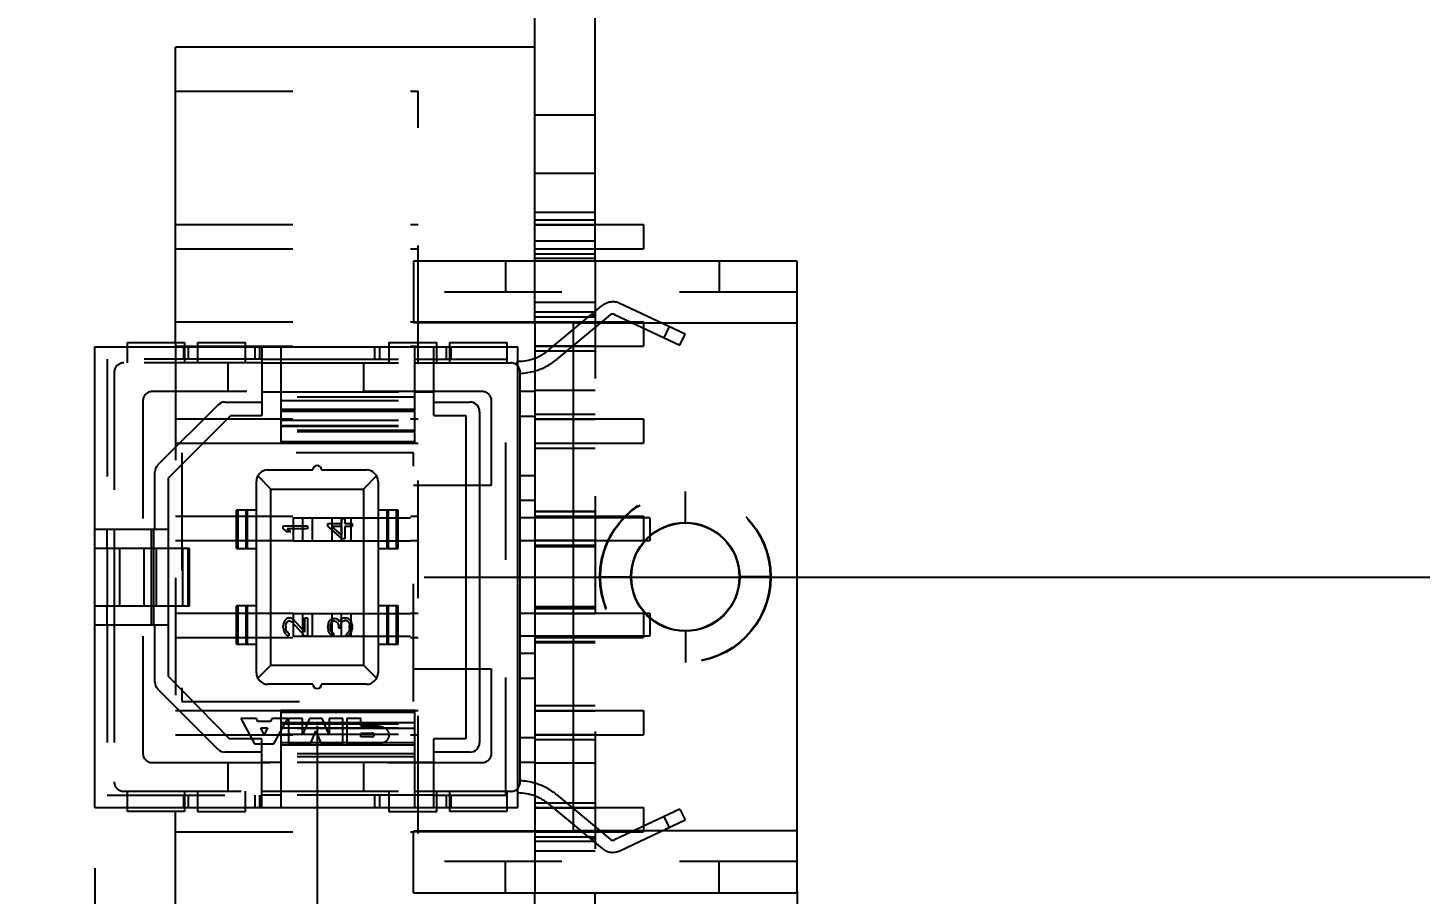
# Model space of a CAD drawing. Header units: inches. Extents: x 0 to 22, y 0 to 17.
# Drawn here: x 16.264 to 17.697, y 9.474 to 10.366 of the extents above; entities that cross this region are included whole.
import ezdxf

# ---------------------------------------------------------------- set-up
doc = ezdxf.new("R2010")
doc.units = ezdxf.units.IN
doc.header["$LTSCALE"] = 1.21
doc.header["$MEASUREMENT"] = 0
doc.linetypes.add('HIDDEN', pattern=[0.2, 0.1, -0.1])
doc.layers.get('0').update_dxf_attribs({"linetype": 'CONTINUOUS'})
doc.layers.add('DEFAULT_2', color=8, linetype='HIDDEN')
doc.layers.add('DIMENSIONS', color=7, linetype='CONTINUOUS')
doc.styles.get("Standard").update_dxf_attribs({"font": 'txt', "width": 0.8})
doc.dimstyles.new('DIMSTYLE_2', dxfattribs={"dimtxt": 0.125, "dimasz": 0.18, "dimexe": 0.18, "dimexo": 0.0625, "dimgap": 0.09, "dimtad": 0, "dimtih": 1, "dimtoh": 1, "dimdec": 3, "dimzin": 4, "dimdsep": 46, "dimtxsty": 'STANDARD', "dimblk": '_FILLED', "dimblk1": '_FILLED', "dimblk2": '_FILLED', "dimcen": 0.09, "dimadec": 0, "dimazin": 0, "dimtp": 0.01, "dimtm": 0.01, "dimtfac": 1, "dimtdec": 3, "dimtofl": 0, "dimtmove": 0, "dimatfit": 3, "dimldrblk": '_FILLED', "dimfxl": 1, "dimtolj": 1, "dimtzin": 4, "dimarcsym": 0})

# ---------------------------------------------------------------- blocks, each defined once
blk = doc.blocks.new('*D16')
at = {"layer": 'DIMENSIONS', "color": 2, "linetype": 'CONTINUOUS'}
blk.add_line((17.0557, 9.4771), (17.0557, 6.4381), dxfattribs=at)
at = {"layer": 'DIMENSIONS', "color": 2, "linetype": 'CONTINUOUS', "insert": (16.9932, 6.3756), "char_height": 0.125, "width": 1.225, "attachment_point": 3, "rotation": 90, "line_spacing_factor": 0.9}
blk.add_mtext('-.208{\\Ftxt.shx;\\W1.000000;\\H0.125000; }[5.28]', dxfattribs=at)
blk = doc.blocks.new('_FILLED')
at = {"color": 0, "linetype": 'BYBLOCK'}
blk.add_solid([(0, 0), (-1, 0.1736), (-1, -0.1736)], dxfattribs=at)
blk = doc.blocks.new('*D18')
at = {"layer": 'DIMENSIONS', "color": 2, "linetype": 'CONTINUOUS'}
blk.add_line((16.3329, 9.5009), (16.3329, 6.4381), dxfattribs=at)
at = {"layer": 'DIMENSIONS', "color": 2, "linetype": 'CONTINUOUS', "insert": (16.2704, 6.3756), "char_height": 0.125, "width": 1.225, "attachment_point": 3, "rotation": 90, "line_spacing_factor": 0.9}
blk.add_mtext('.515{\\Ftxt.shx;\\W1.000000;\\H0.125000; }[13.07]', dxfattribs=at)
blk = doc.blocks.new('*D20')
at = {"layer": 'DIMENSIONS', "color": 2, "linetype": 'CONTINUOUS'}
for p, q in [((16.5617, 9.6473), (16.5617, 6.894)), ((16.5617, 6.894), (16.4948, 6.8206)), ((16.4948, 6.8206), (16.4948, 6.4381))]:
    blk.add_line(p, q, dxfattribs=at)
at = {"layer": 'DIMENSIONS', "color": 2, "linetype": 'CONTINUOUS', "insert": (16.4323, 6.3756), "char_height": 0.125, "width": 1.125, "attachment_point": 3, "rotation": 90, "line_spacing_factor": 0.9}
blk.add_mtext('.286{\\Ftxt.shx;\\W1.000000;\\H0.125000; }[7.26]', dxfattribs=at)
blk = doc.blocks.new('*D23')
at = {"layer": 'DIMENSIONS', "color": 2, "linetype": 'CONTINUOUS'}
blk.add_line((16.6718, 9.8004), (17.7432, 9.8004), dxfattribs=at)
at = {"layer": 'DIMENSIONS', "color": 2, "linetype": 'CONTINUOUS', "insert": (17.8057, 9.8629), "char_height": 0.125, "width": 1.325, "attachment_point": 1, "line_spacing_factor": 0.9}
blk.add_mtext('2.675{\\Ftxt.shx;\\W1.000000;\\H0.125000; }[67.94]', dxfattribs=at)

msp = doc.modelspace()

# ---------------------------------------------------------------- linework, layer by layer
at = {"color": 7, "linetype": 'CONTINUOUS'}
for p, q in [((16.7857, 10.1256), (16.7857, 13.5256)), ((16.8477, 10.1256), (16.8477, 13.5256)), ((16.4157, 10.0417), (16.4157, 10.3456)), ((16.7857, 10.3456), (16.4157, 10.3456)), ((16.8477, 10.1756), (16.7857, 10.1756)), ((16.8477, 10.1631), (16.8977, 10.1631)), ((16.8977, 10.1631), (16.8977, 10.1381)), ((16.8477, 10.1381), (16.8977, 10.1381)), ((17.0557, 10.1256), (16.6607, 10.1256)), ((16.6607, 10.1256), (16.6607, 10.0623)), ((16.7857, 10.1286), (16.8477, 10.1286)), ((17.0557, 9.4756), (17.0557, 10.1256)), ((16.6607, 10.0631), (16.8257, 10.0631)), ((16.8257, 9.5381), (16.8257, 10.0631)), ((16.6607, 10.0623), (16.8257, 10.0623)), ((16.7857, 10.0623), (16.7857, 9.5388)), ((17.0557, 10.0616), (16.8257, 10.0616)), ((16.3329, 9.5634), (16.3329, 10.0373)), ((16.3329, 10.0373), (16.7684, 10.0373)), ((16.3664, 10.0373), (16.3664, 10.0417)), ((16.3664, 10.0417), (16.4251, 10.0417)), ((16.4251, 10.0417), (16.4251, 10.0373)), ((16.4386, 10.0417), (16.4386, 10.0373)), ((16.4386, 10.0417), (16.4879, 10.0417)), ((16.4879, 10.0373), (16.4879, 10.0417)), ((16.5046, 10.0373), (16.5046, 9.9667)), ((16.5243, 10.0373), (16.5243, 9.9378)), ((16.6355, 10.0417), (16.6847, 10.0417)), ((16.6355, 10.0417), (16.6355, 10.0373)), ((16.6621, 9.9378), (16.6621, 10.0373)), ((16.6818, 9.9667), (16.6818, 10.0373)), ((16.6847, 10.0373), (16.6847, 10.0417)), ((16.6983, 10.0417), (16.7569, 10.0417)), ((16.6983, 10.0373), (16.6983, 10.0417)), ((16.7569, 10.0417), (16.7569, 10.0373)), ((16.7684, 9.5634), (16.7684, 10.0373)), ((16.5046, 10.0248), (16.5243, 10.0248)), ((16.5046, 10.0208), (16.5243, 10.0208)), ((16.6621, 10.0248), (16.6818, 10.0248)), ((16.6621, 10.0208), (16.6818, 10.0208)), ((16.7707, 9.5897), (16.7707, 10.011)), ((16.7857, 9.9913), (16.7707, 9.9913)), ((16.4596, 9.9776), (16.3974, 9.9154)), ((16.4666, 9.9805), (16.5046, 9.9805)), ((16.5046, 9.9911), (16.5243, 9.9911)), ((16.6621, 9.9911), (16.6818, 9.9911)), ((16.6818, 9.9805), (16.719, 9.9805)), ((16.4727, 9.9667), (16.4085, 9.9025)), ((16.4727, 9.9667), (16.5046, 9.9667)), ((16.6621, 9.9729), (16.5243, 9.9729)), ((16.6621, 9.9707), (16.5243, 9.9707)), ((16.6818, 9.9667), (16.7148, 9.9667)), ((16.7148, 9.9667), (16.7148, 9.634)), ((16.7288, 9.9706), (16.7288, 9.6301)), ((16.7857, 9.9657), (16.7707, 9.9657)), ((16.5243, 9.9398), (16.6621, 9.9398)), ((16.6621, 9.9378), (16.5243, 9.9378)), ((16.3945, 9.8496), (16.3945, 9.9084)), ((16.5109, 9.9106), (16.5571, 9.9106)), ((16.5662, 9.9106), (16.6125, 9.9106)), ((16.4085, 9.6982), (16.4085, 9.9025)), ((16.4991, 9.7019), (16.4991, 9.8988)), ((16.5005, 9.9044), (16.514, 9.8909)), ((16.514, 9.8909), (16.6093, 9.8909)), ((16.514, 9.7098), (16.514, 9.8909)), ((16.6228, 9.9044), (16.6093, 9.8909)), ((16.6093, 9.8909), (16.6093, 9.7098)), ((16.6243, 9.8988), (16.6243, 9.7019)), ((16.7857, 9.9047), (16.7707, 9.9047)), ((16.7857, 9.8791), (16.7707, 9.8791)), ((16.4991, 9.8693), (16.4785, 9.8693)), ((16.4785, 9.8299), (16.4785, 9.8693)), ((16.6449, 9.8693), (16.6243, 9.8693)), ((16.6449, 9.8299), (16.6449, 9.8693)), ((16.3329, 9.8496), (16.4085, 9.8496)), ((16.3455, 9.8299), (16.3455, 9.8496)), ((16.3526, 9.8496), (16.3526, 9.8299)), ((16.3908, 9.8496), (16.3908, 9.8299)), ((16.3936, 9.8299), (16.3936, 9.8496)), ((16.5266, 9.8532), (16.5518, 9.8532)), ((16.5266, 9.8501), (16.5266, 9.8532)), ((16.5266, 9.8501), (16.5304, 9.8469)), ((16.5518, 9.8501), (16.5309, 9.8501)), ((16.5347, 9.8469), (16.5309, 9.8501)), ((16.5518, 9.8532), (16.5518, 9.8501)), ((16.5725, 9.8556), (16.587, 9.8556)), ((16.5725, 9.8524), (16.5725, 9.8556)), ((16.5725, 9.8524), (16.587, 9.8398)), ((16.587, 9.8524), (16.5768, 9.8524)), ((16.587, 9.8435), (16.5768, 9.8524)), ((16.587, 9.8608), (16.5902, 9.8608)), ((16.587, 9.8556), (16.587, 9.8608)), ((16.587, 9.8435), (16.587, 9.8524)), ((16.5902, 9.8608), (16.5902, 9.8556)), ((16.5902, 9.8556), (16.5977, 9.8556)), ((16.5977, 9.8524), (16.5902, 9.8524)), ((16.5902, 9.8524), (16.5902, 9.8398)), ((16.5977, 9.8556), (16.5977, 9.8524)), ((16.7857, 9.8614), (16.7707, 9.8614)), ((16.5347, 9.8469), (16.5304, 9.8469)), ((16.5902, 9.8398), (16.587, 9.8398)), ((16.7857, 9.8378), (16.7707, 9.8378)), ((16.9042, 9.8378), (16.8995, 9.8378)), ((16.9042, 9.8424), (16.9042, 9.8378)), ((16.4302, 9.8299), (16.3329, 9.8299)), ((16.3581, 9.8299), (16.3581, 9.7708)), ((16.3835, 9.7708), (16.3835, 9.8299)), ((16.4292, 9.8299), (16.4292, 9.7708)), ((16.4302, 9.7708), (16.4302, 9.8299)), ((16.4785, 9.8299), (16.4991, 9.8299)), ((16.6243, 9.8299), (16.6449, 9.8299)), ((16.8847, 9.8006), (16.8852, 9.8006)), ((16.9967, 9.8006), (16.9962, 9.8006)), ((16.3329, 9.7708), (16.4302, 9.7708)), ((16.3455, 9.7512), (16.3455, 9.7708)), ((16.3526, 9.7708), (16.3526, 9.7512)), ((16.3908, 9.7708), (16.3908, 9.7512)), ((16.3936, 9.7512), (16.3936, 9.7708)), ((16.4991, 9.7708), (16.4785, 9.7708)), ((16.4785, 9.7315), (16.4785, 9.7708)), ((16.6449, 9.7708), (16.6243, 9.7708)), ((16.6449, 9.7315), (16.6449, 9.7708)), ((16.7857, 9.763), (16.7707, 9.763)), ((16.9042, 9.763), (16.8999, 9.763)), ((16.9042, 9.763), (16.9042, 9.7588)), ((16.3329, 9.7512), (16.4085, 9.7512)), ((16.3945, 9.6923), (16.3945, 9.7512)), ((16.5272, 9.7537), (16.5266, 9.7505)), ((16.5266, 9.7484), (16.5266, 9.7505)), ((16.5266, 9.7484), (16.5272, 9.7448)), ((16.5282, 9.7558), (16.5272, 9.7537)), ((16.5304, 9.7579), (16.5282, 9.7558)), ((16.5293, 9.75), (16.5299, 9.7526)), ((16.5293, 9.75), (16.5293, 9.7479)), ((16.5299, 9.7453), (16.5293, 9.7479)), ((16.5299, 9.7526), (16.5309, 9.7542)), ((16.5325, 9.7584), (16.5304, 9.7579)), ((16.5309, 9.7542), (16.5325, 9.7553)), ((16.5325, 9.7584), (16.5336, 9.7584)), ((16.5336, 9.7553), (16.5325, 9.7553)), ((16.5357, 9.7579), (16.5336, 9.7584)), ((16.5336, 9.7553), (16.5357, 9.7542)), ((16.5374, 9.7568), (16.5357, 9.7579)), ((16.5357, 9.7542), (16.5491, 9.7395)), ((16.5491, 9.7437), (16.5374, 9.7568)), ((16.5491, 9.7584), (16.5518, 9.7584)), ((16.5491, 9.7437), (16.5491, 9.7584)), ((16.5518, 9.7584), (16.5518, 9.7395)), ((16.573, 9.7532), (16.5725, 9.7495)), ((16.5725, 9.7484), (16.5725, 9.7495)), ((16.5725, 9.7484), (16.573, 9.7448)), ((16.5741, 9.7553), (16.573, 9.7532)), ((16.5763, 9.7574), (16.5741, 9.7553)), ((16.5752, 9.75), (16.5757, 9.7526)), ((16.5752, 9.75), (16.5752, 9.7479)), ((16.5757, 9.7453), (16.5752, 9.7479)), ((16.5757, 9.7526), (16.5768, 9.7542)), ((16.5784, 9.7579), (16.5763, 9.7574)), ((16.5768, 9.7542), (16.5784, 9.7553)), ((16.5784, 9.7579), (16.5795, 9.7579)), ((16.5795, 9.7553), (16.5784, 9.7553)), ((16.5816, 9.7574), (16.5795, 9.7579)), ((16.5795, 9.7553), (16.5816, 9.7542)), ((16.5832, 9.7563), (16.5816, 9.7574)), ((16.5816, 9.7542), (16.5827, 9.7532)), ((16.5827, 9.7532), (16.5838, 9.75)), ((16.5848, 9.7542), (16.5832, 9.7563)), ((16.5838, 9.7479), (16.5838, 9.75)), ((16.5859, 9.7479), (16.5838, 9.7479)), ((16.5859, 9.7568), (16.5848, 9.7542)), ((16.5875, 9.7579), (16.5859, 9.7568)), ((16.5859, 9.75), (16.5864, 9.7532)), ((16.5859, 9.75), (16.5859, 9.7479)), ((16.5864, 9.7532), (16.5875, 9.7547)), ((16.5897, 9.7584), (16.5875, 9.7579)), ((16.5875, 9.7547), (16.5897, 9.7558)), ((16.5897, 9.7584), (16.5918, 9.7584)), ((16.5918, 9.7558), (16.5897, 9.7558)), ((16.5934, 9.7579), (16.5918, 9.7584)), ((16.5918, 9.7558), (16.5929, 9.7553)), ((16.5929, 9.7553), (16.5939, 9.7542)), ((16.595, 9.7568), (16.5934, 9.7579)), ((16.5939, 9.7542), (16.5945, 9.7532)), ((16.5945, 9.7532), (16.595, 9.7505)), ((16.5961, 9.7553), (16.595, 9.7568)), ((16.595, 9.7474), (16.595, 9.7505)), ((16.5972, 9.7532), (16.5961, 9.7553)), ((16.5977, 9.7511), (16.5972, 9.7532)), ((16.5977, 9.7511), (16.5977, 9.7469)), ((16.5272, 9.7448), (16.5282, 9.7427)), ((16.5282, 9.7427), (16.5304, 9.7406)), ((16.5309, 9.7437), (16.5299, 9.7453)), ((16.5304, 9.7406), (16.5325, 9.74)), ((16.5325, 9.7427), (16.5309, 9.7437)), ((16.5325, 9.7427), (16.5325, 9.74)), ((16.5518, 9.7395), (16.5491, 9.7395)), ((16.573, 9.7448), (16.5741, 9.7427)), ((16.5741, 9.7427), (16.5763, 9.7406)), ((16.5768, 9.7437), (16.5757, 9.7453)), ((16.5763, 9.7406), (16.5784, 9.74)), ((16.5784, 9.7427), (16.5768, 9.7437)), ((16.5784, 9.7427), (16.5784, 9.74)), ((16.5929, 9.7427), (16.5918, 9.7421)), ((16.5918, 9.7395), (16.5918, 9.7421)), ((16.5918, 9.7395), (16.5934, 9.74)), ((16.5939, 9.7437), (16.5929, 9.7427)), ((16.5934, 9.74), (16.595, 9.7411)), ((16.5945, 9.7448), (16.5939, 9.7437)), ((16.595, 9.7474), (16.5945, 9.7448)), ((16.595, 9.7411), (16.5961, 9.7427)), ((16.5961, 9.7427), (16.5972, 9.7448)), ((16.5972, 9.7448), (16.5977, 9.7469)), ((16.7857, 9.7394), (16.7707, 9.7394)), ((16.4785, 9.7315), (16.4991, 9.7315)), ((16.6243, 9.7315), (16.6449, 9.7315)), ((16.7857, 9.7216), (16.7707, 9.7216)), ((16.5005, 9.6963), (16.514, 9.7098)), ((16.514, 9.7098), (16.6093, 9.7098)), ((16.6228, 9.6963), (16.6093, 9.7098)), ((16.4085, 9.6982), (16.4715, 9.634)), ((16.7857, 9.696), (16.7707, 9.696)), ((16.3974, 9.6853), (16.4596, 9.6231)), ((16.5571, 9.6901), (16.5109, 9.6901)), ((16.6125, 9.6901), (16.5662, 9.6901)), ((16.6621, 9.663), (16.5243, 9.663)), ((16.5243, 9.663), (16.5243, 9.5634)), ((16.6621, 9.5634), (16.6621, 9.663)), ((16.6621, 9.6609), (16.5243, 9.6609)), ((16.5046, 9.634), (16.4715, 9.634)), ((16.5046, 9.5634), (16.5046, 9.634)), ((16.7148, 9.634), (16.6818, 9.634)), ((16.6818, 9.5634), (16.6818, 9.634)), ((16.7857, 9.635), (16.7707, 9.635)), ((16.5046, 9.6203), (16.4666, 9.6203)), ((16.5243, 9.6301), (16.6621, 9.6301)), ((16.5243, 9.6279), (16.6621, 9.6279)), ((16.719, 9.6203), (16.6818, 9.6203)), ((16.5243, 9.6096), (16.5046, 9.6096)), ((16.6818, 9.6096), (16.6621, 9.6096)), ((16.7857, 9.6094), (16.7707, 9.6094)), ((16.5046, 9.5799), (16.5243, 9.5799)), ((16.5243, 9.576), (16.5046, 9.576)), ((16.6621, 9.5799), (16.6818, 9.5799)), ((16.6818, 9.576), (16.6621, 9.576)), ((16.3329, 9.5634), (16.7684, 9.5634)), ((16.3664, 9.559), (16.3664, 9.5634)), ((16.4251, 9.5634), (16.4251, 9.559)), ((16.4386, 9.5634), (16.4386, 9.559)), ((16.4879, 9.559), (16.4879, 9.5634)), ((16.6355, 9.5634), (16.6355, 9.559)), ((16.6847, 9.559), (16.6847, 9.5634)), ((16.6983, 9.559), (16.6983, 9.5634)), ((16.7569, 9.5634), (16.7569, 9.559)), ((16.4251, 9.559), (16.3664, 9.559)), ((16.4157, 8.3776), (16.4157, 9.559)), ((16.4386, 9.559), (16.4879, 9.559)), ((16.6355, 9.559), (16.6847, 9.559)), ((16.7569, 9.559), (16.6983, 9.559)), ((16.8257, 9.5388), (16.6607, 9.5388)), ((16.6607, 9.4756), (16.6607, 9.5388)), ((16.8257, 9.5381), (16.6607, 9.5381)), ((16.8257, 9.5396), (17.0557, 9.5396)), ((16.6607, 9.4756), (17.0557, 9.4756)), ((16.7857, 7.1256), (16.7857, 9.4756)), ((16.8477, 7.1256), (16.8477, 9.4756))]:
    msp.add_line(p, q, dxfattribs=at)
for radius in [0.056, 0.0555]:
    msp.add_circle((16.9407, 9.8006), radius, dxfattribs=at)
for centre, radius, start, end in [((16.7684, 10.0725), 0.05, 270, 290.2749), ((16.7609, 10.011), 0.00984, 0, 40.5358), ((16.7684, 10.0725), 0.0625, 272.1653, 286.0938), ((16.4666, 9.9706), 0.00984, 90, 135), ((16.719, 9.9706), 0.00984, 0, 90), ((16.4044, 9.9084), 0.00984, 135, 180), ((16.5109, 9.8988), 0.0118, 90, 180), ((16.5617, 9.9106), 0.00453, 0, 180), ((16.6125, 9.8988), 0.0118, 0, 90), ((16.4044, 9.6923), 0.00984, 180, 225), ((16.5109, 9.7019), 0.0118, 180, 270), ((16.6125, 9.7019), 0.0118, 270, 360), ((16.5617, 9.6901), 0.00453, 180, 360), ((16.4666, 9.6301), 0.00984, 225, 270), ((16.719, 9.6301), 0.00984, 270, 360), ((16.7684, 9.5282), 0.0625, 73.9062, 87.8347), ((16.7609, 9.5897), 0.00984, 319.4642, 360), ((16.7684, 9.5282), 0.05, 69.7251, 90)]:
    msp.add_arc(centre, radius, start, end, dxfattribs=at)
at = {"layer": 'DEFAULT_2', "color": 8, "linetype": 'HIDDEN'}
for p, q in [((16.4157, 10.3006), (16.6657, 10.3006)), ((16.6657, 7.6006), (16.6657, 10.3006)), ((16.8477, 10.2756), (16.7857, 10.2756)), ((16.8477, 10.2156), (16.7857, 10.2156)), ((16.7857, 10.1681), (16.8477, 10.1681)), ((16.4157, 10.1631), (16.6657, 10.1631)), ((16.7857, 10.1631), (16.8477, 10.1631)), ((16.7857, 10.1628), (16.8477, 10.1628)), ((16.4157, 10.1381), (16.6657, 10.1381)), ((16.8477, 10.1461), (16.7857, 10.1461)), ((16.7857, 10.1383), (16.8477, 10.1383)), ((16.7857, 10.1381), (16.8477, 10.1381)), ((16.7557, 10.1256), (16.7557, 10.0936)), ((16.7857, 10.1331), (16.8477, 10.1331)), ((16.7857, 10.0623), (16.7857, 10.1256)), ((16.8477, 10.1256), (16.8477, 9.4756)), ((16.9757, 10.1256), (16.9757, 10.0936)), ((17.0557, 10.0936), (16.6607, 10.0936)), ((16.8477, 10.0829), (16.7857, 10.0829)), ((16.8003, 10.0341), (16.8552, 10.0797)), ((16.9404, 10.0504), (16.8732, 10.082)), ((16.4157, 10.0631), (16.6607, 10.0631)), ((16.8477, 10.0731), (16.7857, 10.0731)), ((16.7857, 10.0681), (16.8477, 10.0681)), ((16.8632, 10.0701), (16.8084, 10.0245)), ((16.8257, 10.0631), (16.8977, 10.0631)), ((16.8679, 10.0707), (16.9351, 10.039)), ((16.8977, 10.0631), (16.8977, 10.0381)), ((16.7857, 10.0628), (16.8477, 10.0628)), ((16.9241, 10.0581), (16.9187, 10.0467)), ((16.9351, 10.039), (16.9404, 10.0504)), ((16.3664, 10.0208), (16.3664, 10.0373)), ((16.4157, 10.0417), (16.4157, 9.559)), ((16.4157, 10.0381), (16.6657, 10.0381)), ((16.4239, 10.0373), (16.4239, 10.0248)), ((16.4251, 10.0373), (16.4251, 10.0208)), ((16.429, 10.0373), (16.429, 10.0248)), ((16.4386, 10.0373), (16.4386, 10.0208)), ((16.4879, 10.0208), (16.4879, 10.0373)), ((16.4975, 10.0373), (16.4975, 10.0248)), ((16.5026, 10.0248), (16.5026, 10.0373)), ((16.6207, 10.0373), (16.6207, 10.0248)), ((16.6258, 10.0373), (16.6258, 10.0248)), ((16.6355, 10.0373), (16.6355, 10.0208)), ((16.6847, 10.0208), (16.6847, 10.0373)), ((16.6944, 10.0373), (16.6944, 10.0248)), ((16.6983, 10.0208), (16.6983, 10.0373)), ((16.6995, 10.0248), (16.6995, 10.0373)), ((16.7569, 10.0373), (16.7569, 10.0208)), ((16.7857, 10.0383), (16.8477, 10.0383)), ((16.7857, 10.0381), (16.8977, 10.0381)), ((16.3455, 10.0248), (16.3455, 9.8496)), ((16.5046, 10.0248), (16.3455, 10.0248)), ((16.5046, 10.0208), (16.3625, 10.0208)), ((16.4699, 9.9913), (16.4699, 10.0208)), ((16.5243, 10.0248), (16.6621, 10.0248)), ((16.5243, 10.0208), (16.6621, 10.0208)), ((16.6097, 9.9913), (16.6097, 10.0208)), ((16.6818, 10.0248), (16.7558, 10.0248)), ((16.6818, 10.0208), (16.7609, 10.0208)), ((16.7558, 9.576), (16.7558, 10.0248)), ((16.7667, 10.019), (16.7684, 10.0225)), ((16.7857, 10.0331), (16.8477, 10.0331)), ((16.3526, 10.011), (16.3526, 9.8496)), ((16.7314, 9.9913), (16.392, 9.9913)), ((16.8477, 9.9923), (16.7857, 9.9923)), ((16.3821, 9.9815), (16.3821, 9.6193)), ((16.5243, 9.9911), (16.6621, 9.9911)), ((16.6621, 9.9854), (16.5243, 9.9854)), ((16.5243, 9.9821), (16.6621, 9.9821)), ((16.7412, 9.8949), (16.7412, 9.9815)), ((16.4157, 9.9631), (16.6657, 9.9631)), ((16.7857, 9.9681), (16.8477, 9.9681)), ((16.7857, 9.9631), (16.8977, 9.9631)), ((16.7857, 9.9628), (16.8477, 9.9628)), ((16.8977, 9.9631), (16.8977, 9.9381)), ((16.5243, 9.9619), (16.6621, 9.9619)), ((16.5243, 9.9562), (16.6621, 9.9562)), ((16.5243, 9.9556), (16.6621, 9.9556)), ((16.6621, 9.9513), (16.5243, 9.9513)), ((16.6621, 9.9503), (16.5243, 9.9503)), ((16.6621, 9.95), (16.5243, 9.95)), ((16.4157, 9.9381), (16.6657, 9.9381)), ((16.7857, 9.9383), (16.8477, 9.9383)), ((16.7857, 9.9381), (16.8977, 9.9381)), ((16.4223, 9.9283), (16.4223, 9.6724)), ((16.6609, 9.9283), (16.4223, 9.9283)), ((16.6609, 9.6724), (16.6609, 9.9283)), ((16.7857, 9.9331), (16.8477, 9.9331)), ((16.6609, 9.8949), (16.7412, 9.8949)), ((16.9407, 9.8566), (16.9407, 9.8886)), ((16.4157, 9.8631), (16.6657, 9.8631)), ((16.4802, 9.8299), (16.4802, 9.8693)), ((16.4884, 9.8299), (16.4884, 9.8693)), ((16.4897, 9.8693), (16.4897, 9.8299)), ((16.6336, 9.8299), (16.6336, 9.8693)), ((16.635, 9.8299), (16.635, 9.8693)), ((16.6431, 9.8693), (16.6431, 9.8299)), ((16.7857, 9.8681), (16.8477, 9.8681)), ((16.8477, 9.8676), (16.7857, 9.8676)), ((16.7857, 9.8631), (16.8977, 9.8631)), ((16.7857, 9.8628), (16.8477, 9.8628)), ((16.8977, 9.8631), (16.8977, 9.8381)), ((16.5368, 9.8614), (16.6609, 9.8614)), ((16.5368, 9.8614), (16.5368, 9.8378)), ((16.5467, 9.8614), (16.5467, 9.8378)), ((16.5566, 9.8614), (16.5566, 9.8378)), ((16.5766, 9.8614), (16.5766, 9.8378)), ((16.5865, 9.8614), (16.5865, 9.8378)), ((16.5964, 9.8614), (16.5964, 9.8378)), ((16.9042, 9.8614), (16.7857, 9.8614)), ((16.9042, 9.8614), (16.9042, 9.8424)), ((16.4157, 9.8381), (16.6657, 9.8381)), ((16.5368, 9.8378), (16.6609, 9.8378)), ((16.7857, 9.8383), (16.8477, 9.8383)), ((16.7857, 9.8381), (16.8977, 9.8381)), ((16.8995, 9.8378), (16.7857, 9.8378)), ((16.3455, 9.8299), (16.3455, 9.7708)), ((16.3526, 9.8299), (16.3526, 9.7708)), ((16.3908, 9.8299), (16.3908, 9.7708)), ((16.3936, 9.7708), (16.3936, 9.8299)), ((16.396, 9.8299), (16.396, 9.7708)), ((16.4235, 9.7708), (16.4235, 9.8299)), ((16.4285, 9.8299), (16.4285, 9.7708)), ((16.7857, 9.8331), (16.8477, 9.8331)), ((16.8477, 9.8316), (16.7857, 9.8316)), ((16.8532, 9.8006), (16.8847, 9.8006)), ((17.0282, 9.8006), (16.9967, 9.8006)), ((16.4157, 9.7631), (16.6657, 9.7631)), ((16.4802, 9.7315), (16.4802, 9.7708)), ((16.4884, 9.7315), (16.4884, 9.7708)), ((16.4897, 9.7708), (16.4897, 9.7315)), ((16.5368, 9.763), (16.6609, 9.763)), ((16.5368, 9.763), (16.5368, 9.7394)), ((16.5467, 9.763), (16.5467, 9.7394)), ((16.5566, 9.763), (16.5566, 9.7394)), ((16.5766, 9.763), (16.5766, 9.7394)), ((16.5865, 9.763), (16.5865, 9.7394)), ((16.5964, 9.763), (16.5964, 9.7394)), ((16.6336, 9.7315), (16.6336, 9.7708)), ((16.635, 9.7315), (16.635, 9.7708)), ((16.6431, 9.7708), (16.6431, 9.7315)), ((16.8477, 9.7696), (16.7857, 9.7696)), ((16.7857, 9.7681), (16.8477, 9.7681)), ((16.7857, 9.7631), (16.8977, 9.7631)), ((16.8999, 9.763), (16.7857, 9.763)), ((16.7857, 9.7628), (16.8477, 9.7628)), ((16.8977, 9.7631), (16.8977, 9.7381)), ((16.3455, 9.7512), (16.3455, 9.576)), ((16.3526, 9.7512), (16.3526, 9.5897)), ((16.9042, 9.7588), (16.9042, 9.7394)), ((16.4157, 9.7381), (16.6657, 9.7381)), ((16.5368, 9.7394), (16.6609, 9.7394)), ((16.9042, 9.7394), (16.7857, 9.7394)), ((16.7857, 9.7383), (16.8477, 9.7383)), ((16.7857, 9.7381), (16.8977, 9.7381)), ((16.8477, 9.7336), (16.7857, 9.7336)), ((16.9407, 9.7446), (16.9407, 9.7126)), ((16.7857, 9.7331), (16.8477, 9.7331)), ((16.6609, 9.7059), (16.7412, 9.7059)), ((16.7412, 9.6193), (16.7412, 9.7059)), ((16.4157, 9.6631), (16.6657, 9.6631)), ((16.4223, 9.6724), (16.6609, 9.6724)), ((16.7857, 9.6681), (16.8477, 9.6681)), ((16.7857, 9.6631), (16.8977, 9.6631)), ((16.7857, 9.6628), (16.8477, 9.6628)), ((16.8977, 9.6631), (16.8977, 9.6381)), ((16.4993, 9.6547), (16.4829, 9.6547)), ((16.4829, 9.6547), (16.4973, 9.6287)), ((16.5005, 9.6519), (16.4993, 9.6547)), ((16.5137, 9.6519), (16.5005, 9.6519)), ((16.515, 9.6547), (16.5137, 9.6519)), ((16.5314, 9.6547), (16.515, 9.6547)), ((16.517, 9.6287), (16.5314, 9.6547)), ((16.5243, 9.6508), (16.6621, 9.6508)), ((16.6621, 9.6505), (16.5243, 9.6505)), ((16.5243, 9.6495), (16.6621, 9.6495)), ((16.5465, 9.6547), (16.5322, 9.6547)), ((16.5322, 9.6547), (16.5322, 9.6287)), ((16.5465, 9.6379), (16.5465, 9.6547)), ((16.5536, 9.6547), (16.5465, 9.6379)), ((16.5668, 9.6547), (16.5536, 9.6547)), ((16.5739, 9.6379), (16.5668, 9.6547)), ((16.5882, 9.6547), (16.5739, 9.6547)), ((16.5739, 9.6547), (16.5739, 9.6379)), ((16.5882, 9.6287), (16.5882, 9.6547)), ((16.6065, 9.6547), (16.5921, 9.6547)), ((16.5921, 9.6547), (16.5921, 9.6287)), ((16.6065, 9.6471), (16.6065, 9.6547)), ((16.4157, 9.6381), (16.6657, 9.6381)), ((16.5036, 9.6454), (16.5106, 9.6454)), ((16.5071, 9.6379), (16.5036, 9.6454)), ((16.5106, 9.6454), (16.5071, 9.6379)), ((16.5243, 9.6451), (16.6621, 9.6451)), ((16.6621, 9.6445), (16.5243, 9.6445)), ((16.5243, 9.6388), (16.6621, 9.6388)), ((16.5548, 9.6287), (16.5602, 9.6422)), ((16.5602, 9.6422), (16.5656, 9.6287)), ((16.6185, 9.6471), (16.6065, 9.6471)), ((16.6065, 9.6399), (16.6185, 9.6399)), ((16.6065, 9.636), (16.6065, 9.6399)), ((16.6185, 9.636), (16.6065, 9.636)), ((16.7857, 9.6383), (16.8477, 9.6383)), ((16.7857, 9.6381), (16.8977, 9.6381)), ((16.7857, 9.6331), (16.8477, 9.6331)), ((16.4973, 9.6287), (16.517, 9.6287)), ((16.6621, 9.6186), (16.5243, 9.6186)), ((16.5322, 9.6287), (16.5548, 9.6287)), ((16.5656, 9.6287), (16.5882, 9.6287)), ((16.5921, 9.6287), (16.6185, 9.6287)), ((16.392, 9.6094), (16.7314, 9.6094)), ((16.4699, 9.5799), (16.4699, 9.6094)), ((16.6621, 9.6153), (16.5243, 9.6153)), ((16.6621, 9.6096), (16.5243, 9.6096)), ((16.6097, 9.5799), (16.6097, 9.6094)), ((16.8477, 9.6089), (16.7857, 9.6089)), ((16.3455, 9.576), (16.5046, 9.576)), ((16.3625, 9.5799), (16.5046, 9.5799)), ((16.3664, 9.5634), (16.3664, 9.5799)), ((16.4239, 9.576), (16.4239, 9.5634)), ((16.4251, 9.5799), (16.4251, 9.5634)), ((16.429, 9.576), (16.429, 9.5634)), ((16.4386, 9.5799), (16.4386, 9.5634)), ((16.4879, 9.5634), (16.4879, 9.5799)), ((16.4975, 9.576), (16.4975, 9.5634)), ((16.5026, 9.5634), (16.5026, 9.576)), ((16.5243, 9.5799), (16.6621, 9.5799)), ((16.6621, 9.576), (16.5243, 9.576)), ((16.6207, 9.576), (16.6207, 9.5634)), ((16.6258, 9.576), (16.6258, 9.5634)), ((16.6355, 9.5799), (16.6355, 9.5634)), ((16.6818, 9.5799), (16.7609, 9.5799)), ((16.6818, 9.576), (16.7558, 9.576)), ((16.6847, 9.5634), (16.6847, 9.5799)), ((16.6944, 9.576), (16.6944, 9.5634)), ((16.6983, 9.5634), (16.6983, 9.5799)), ((16.6995, 9.5634), (16.6995, 9.576)), ((16.7569, 9.5799), (16.7569, 9.5634)), ((16.7667, 9.5818), (16.7684, 9.5782)), ((16.8084, 9.5763), (16.8632, 9.5306)), ((16.4157, 9.5631), (16.6657, 9.5631)), ((16.7857, 9.5681), (16.8477, 9.5681)), ((16.7857, 9.5631), (16.8977, 9.5631)), ((16.7857, 9.5628), (16.8477, 9.5628)), ((16.8003, 9.5666), (16.8552, 9.521)), ((16.9351, 9.5617), (16.8679, 9.53)), ((16.8977, 9.5631), (16.8977, 9.5381)), ((16.9351, 9.5617), (16.9404, 9.5504)), ((16.8732, 9.5187), (16.9404, 9.5504)), ((16.9187, 9.554), (16.9241, 9.5427)), ((16.4157, 9.5381), (16.6607, 9.5381)), ((16.7857, 9.5388), (16.7857, 9.4756)), ((16.7857, 9.5383), (16.8477, 9.5383)), ((16.7857, 9.5331), (16.8477, 9.5331)), ((16.8257, 9.5381), (16.8977, 9.5381)), ((16.8477, 9.5281), (16.7857, 9.5281)), ((16.8477, 9.5183), (16.7857, 9.5183)), ((17.0557, 9.5076), (16.6607, 9.5076)), ((16.7557, 9.4756), (16.7557, 9.5076)), ((16.9757, 9.4756), (16.9757, 9.5076))]:
    msp.add_line(p, q, dxfattribs=at)
for radius in [0.088, 0.0875]:
    msp.add_circle((16.9407, 9.8006), radius, dxfattribs=at)
for centre, radius, start, end in [((16.866, 10.0667), 0.0169, 64.7627, 129.7627), ((16.866, 10.0667), 0.00441, 64.7627, 129.7627), ((16.3625, 10.011), 0.00984, 90, 180), ((16.7609, 10.011), 0.00984, 40.5358, 90), ((16.7684, 10.0725), 0.05, 290.2749, 309.7627), ((16.7684, 10.0725), 0.0625, 286.0938, 309.7627), ((16.392, 9.9815), 0.00984, 90, 180), ((16.7314, 9.9815), 0.00984, 0, 90), ((16.6185, 9.6379), 0.00193, 270, 90), ((16.392, 9.6193), 0.00984, 180, 270), ((16.7314, 9.6193), 0.00984, 270, 360), ((16.3625, 9.5897), 0.00984, 180, 270), ((16.7609, 9.5897), 0.00984, 270, 319.4642), ((16.7684, 9.5282), 0.0625, 50.2373, 73.9062), ((16.7684, 9.5282), 0.05, 50.2373, 69.7251), ((16.866, 9.534), 0.0169, 230.2373, 295.2373), ((16.866, 9.534), 0.00441, 230.2373, 295.2373)]:
    msp.add_arc(centre, radius, start, end, dxfattribs=at)
for centre, major_axis, start_param, end_param in [((17.0721, 10.0376), (0.3294, 0.003), 2.319075, 2.348472), ((17.0619, 10.0376), (0.3294, 0.003), 2.27766, 2.297715), ((17.0721, 10.0376), (0.3294, 0.003), -2.626222, -2.623268), ((17.0719, 9.5636), (0.3294, -0.003), -2.350077, -2.318244), ((17.0617, 9.5636), (0.3294, -0.003), -2.299216, -2.276859)]:
    msp.add_ellipse(centre, major_axis=major_axis, ratio=0.137137, start_param=start_param, end_param=end_param, dxfattribs=at)
for points, knots in [([(16.6358, 9.6379), (16.6358, 9.64), (16.6345, 9.6431), (16.629, 9.6465), (16.6229, 9.6471), (16.6185, 9.6471)], [0, 0, 0, 0, 0.238535, 0.500455, 1, 1, 1, 1]), ([(16.6185, 9.6287), (16.6229, 9.6287), (16.629, 9.6293), (16.6345, 9.6328), (16.6358, 9.6358), (16.6358, 9.6379)], [0, 0, 0, 0, 0.500456, 0.762696, 1, 1, 1, 1])]:
    msp.add_open_spline(points, degree=3, knots=knots, dxfattribs=at)

# ---------------------------------------------------------------- dimensions: what is measured, and where the dimension line sits
at = {"layer": 'DIMENSIONS', "color": 2, "linetype": 'CONTINUOUS'}
for feature_location, offset, dtype, origin, picture, middle in [((16.6718, 9.8004), (1.0714, 0), 0, (16.6093, 7.1256), '*D23', (18.4682, 9.8004)), ((16.5616729347, 9.6473226463), (-0.0668903882, -3.2092362205), 0, (16.8476886827, 9.7098226463), '*D20', (16.6068009506, 5.5895872599)), ((16.3329, 9.5009), (0, -3.0629), 1, (16.8477, 9.5634), '*D18', (16.4674, 5.5396))]:
    dim = msp.add_ordinate_dim(feature_location=feature_location, offset=offset, dtype=dtype, origin=origin, dimstyle='DIMSTYLE_2', dxfattribs=at)
    dim.commit()
    dim.dimension.update_dxf_attribs({"geometry": picture, "text_midpoint": middle})
dim = msp.add_ordinate_dim(feature_location=(17.0557, 9.4771), offset=(0, -3.039), dtype=1, origin=(16.8477, 7.1756), text='-<>', dimstyle='DIMSTYLE_2', dxfattribs=at)
dim.commit()
dim.dimension.update_dxf_attribs({"geometry": '*D16', "text_midpoint": (17.1677, 5.5896)})

doc.saveas('drawing.dxf')
